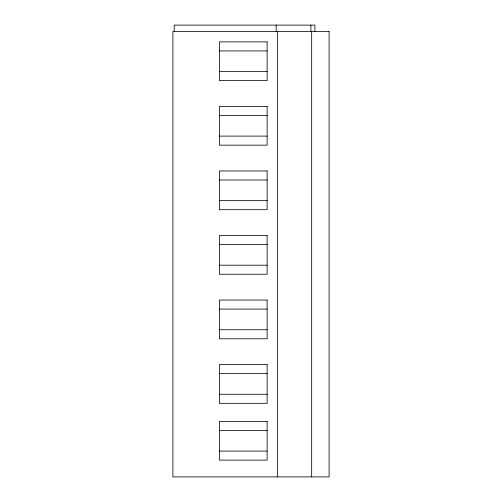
<?xml version="1.0" encoding="UTF-8"?>
<svg xmlns="http://www.w3.org/2000/svg" width="502" height="502" viewBox="0 0 502 502"><rect width="100%" height="100%" fill="white"/><g stroke="black" fill="none" stroke-linecap="round" stroke-linejoin="round"><path stroke-width="0.75" d="M219.374 50.915L267.133 50.915M219.374 71.573L267.133 71.573M219.374 115.46L267.133 115.46M219.374 136.111L267.133 136.111M219.374 180.005L267.133 180.005M219.374 200.656L267.133 200.656M219.374 244.543L267.133 244.543M219.374 265.2L267.133 265.2M219.374 309.088L267.133 309.088M219.374 329.745L267.133 329.745M219.374 373.632L267.133 373.632M219.374 394.283L267.133 394.283M219.374 430.427L267.133 430.427M219.374 451.085L267.133 451.085M314.898 31.557L314.898 25.1L174.194 25.1L174.194 31.557M311.673 31.557L311.673 476.9M310.895 25.1L310.895 31.557M277.462 31.557L277.462 476.9M276.169 25.1L276.169 31.557M329.099 31.557L172.901 31.557L172.901 476.9L329.099 476.9L329.099 31.557M267.133 41.879L219.374 41.879L219.374 80.609L267.133 80.609L267.133 41.879M267.133 106.424L219.374 106.424L219.374 145.147L267.133 145.147L267.133 106.424M267.133 170.969L219.374 170.969L219.374 209.692L267.133 209.692L267.133 170.969M267.133 235.507L219.374 235.507L219.374 274.236L267.133 274.236L267.133 235.507M267.133 300.052L219.374 300.052L219.374 338.781L267.133 338.781L267.133 300.052M267.133 364.596L219.374 364.596L219.374 403.319L267.133 403.319L267.133 364.596M267.133 421.391L219.374 421.391L219.374 460.121L267.133 460.121L267.133 421.391"/></g></svg>
